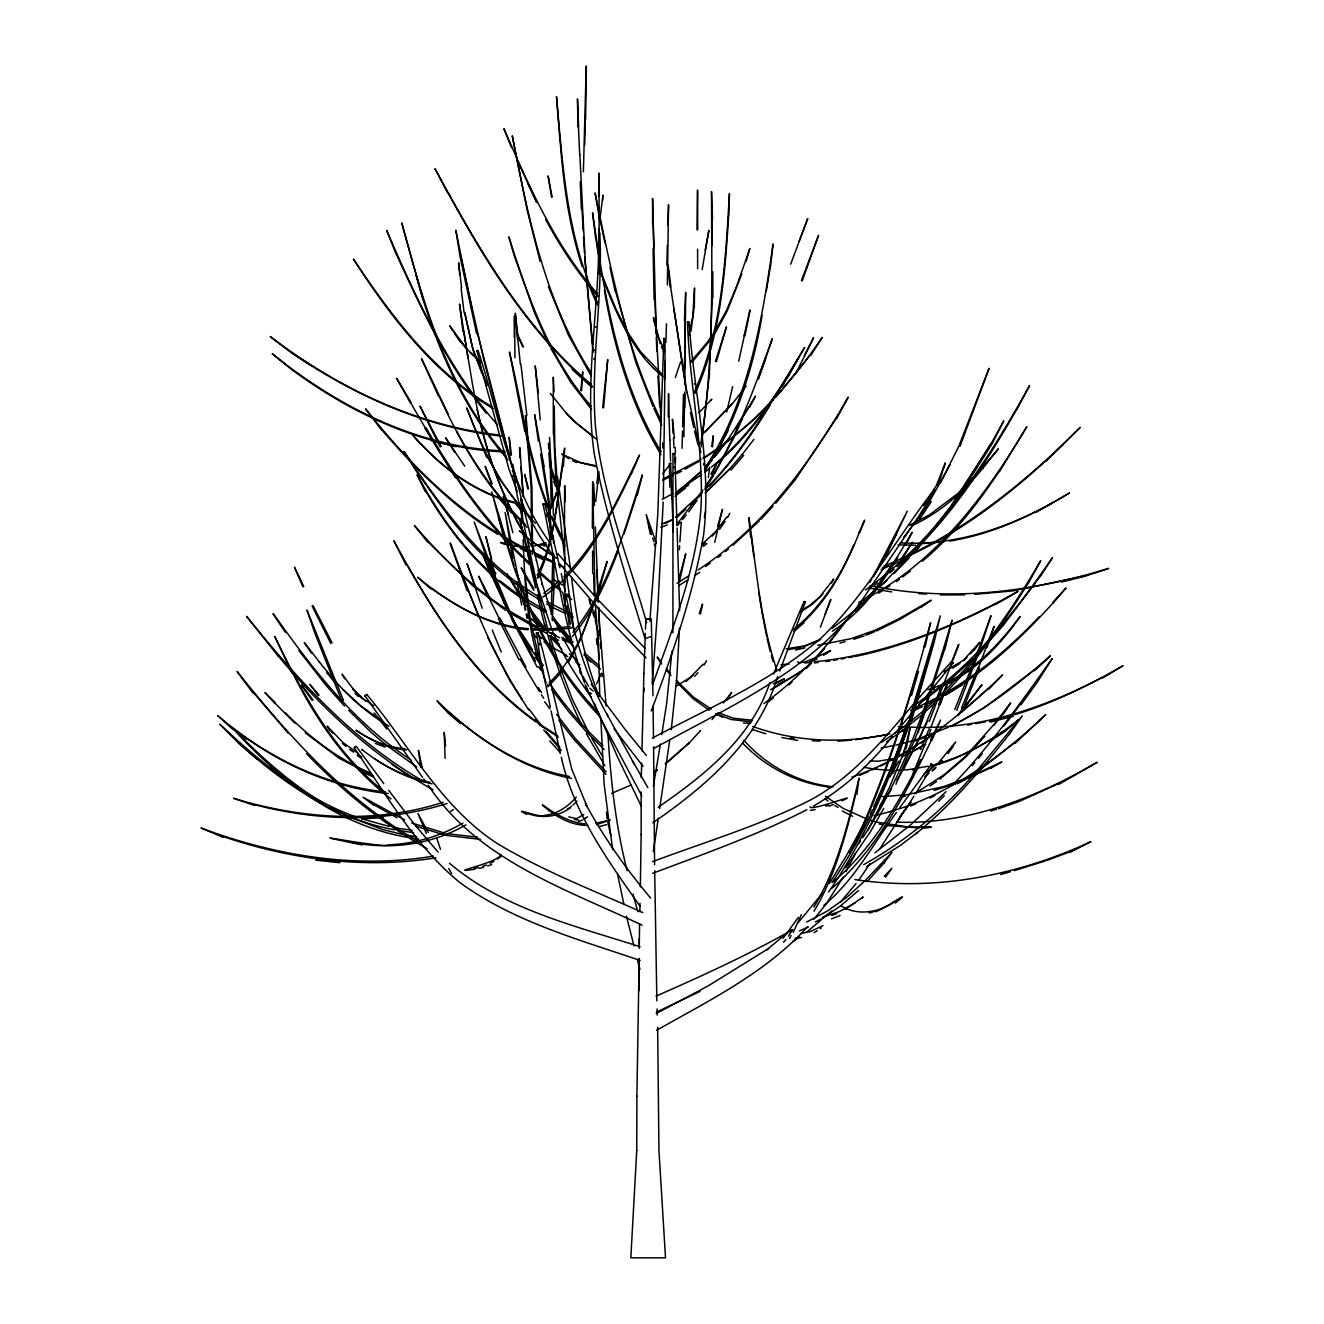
<?xml version="1.0" encoding="UTF-8"?>
<svg xmlns="http://www.w3.org/2000/svg" width="1324" height="1324" viewBox="0 0 1324 1324"><rect width="100%" height="100%" fill="white"/><g stroke="black" fill="none" stroke-linecap="round" stroke-linejoin="round"><path stroke-width="1.5" d="M599.093 257.998L599.093 218.427M599.093 218.841L599.11 207.603M599.093 239.429L599.11 228.787M599.11 207.967L598.944 173.312M641.147 834.583L641.164 791.884M480.91 361.717L480.215 362.693L480.91 361.717L466.892 349.006L449.779 325.803L452.212 330.106M553.382 434.471L553.283 377.158L554.011 391.689M636.745 1150.573L636.894 1096.305M668.206 416.696L668.537 393.758L669.133 416.497M598.944 173.229L598.663 196.614M645.483 629.281L645.847 619.136L651.292 619.202L652.964 695.779M684.673 407.726L684.773 392.086M684.822 384.258L685.683 292.29L684.392 320.971M697.02 229.78L697.549 190.06L697.715 229.83M553.498 515.533L549.576 437.383L551.247 505.851M639.161 958.427L636.894 1096.421M639.227 948.381L639.608 923.887M638.913 990.749L639.161 958.593M639.244 946.528L639.31 938.484M667.875 225.212L668.537 204.79L667.362 284.991M594.989 595.337L592.656 481.721L592.341 528.011M519.571 447.678L519.802 457.674M586.4 66.217L585.589 119.094M694.372 307.036L694.521 287.937L692.766 316.817L688.745 335.071L690.036 335.303L688.745 335.071M564.487 517.386L564.653 485.527L565.216 501.846M640.353 886.914L641.147 834.418M684.707 349.503L685.137 320.905M685.236 367.923L685.302 341.592L684.21 367.807M712.13 297.999L709.35 374.791L701.257 446.8M445.112 758.255L444.202 732.387L445.592 745.776M683.863 436.804L684.723 394.32M639.856 911.673L640.022 903.249M676.928 524.023L674.81 453.602L672.973 453.619L672.906 632.789M532.562 554.326L531.983 488.109L526.009 415.901M586.234 66.2L583.388 171.789M642.521 728.117L643.878 673.403M584.678 145.375L585.324 119.061M641.279 777.635L641.644 763.137M641.958 750.807L642.537 728.018M666.866 265.032L667.346 245.254M682.075 448.323L682.522 430.813M682.621 426.924L683.449 394.188M531.636 545.405L531.139 487.513L525.38 415.62M646.691 622.71C627.874 557.189 601.824 492.909 595.303 424.557C590.653 360.707 603.148 297.155 599.772 233.223L598.729 233.206C599.805 306.688 583.735 380.005 594.162 453.304C606.226 516.211 626.351 577.247 644.987 638.449L650.829 636.728M665.889 342.386L666.468 323.784M643.878 673.552L645.334 633.302M663.192 502.094L657.929 606.392L652.202 683.796M663.341 497.989L665.045 364.381L664.979 338.679L663.87 338.431L657.813 513.878L649.869 621.088M679.46 628.255L676.862 676.746L671.268 729.723M728.829 214.902L729.425 193.8C725.453 260.927 722.209 330.173 694.173 392.45M664.516 379.674L665.327 361.088M636.745 1150.49L630.836 1257.8L665.509 1257.8L658.955 1150.523L657.631 1027.242M675.306 462.589L675.554 457.558M694.206 307.102L691.012 331.199M712.643 446.833L713.222 435.778L711.7 446.519M990.749 768.317L1001.937 761.863L967.347 777.767L943.615 786.638L906.212 794.83L882.396 796.618M581.55 390.696L582.742 371.829L580.806 390.514M552.274 620.625L553.895 589.875L553.862 554.293M679.361 549.791L679.626 545.819M679.907 541.847L681.281 522.02M728.663 214.951C725.039 275.425 720.14 337.339 695.249 393.393M602.668 200.421L602.933 195.091L600.351 215.928M643.911 691.807L644.176 688.017M362.213 844.944C277.908 827.483 385.4 849.164 388.064 844.811C414.346 843.934 440.23 836.272 462.937 823.081M551.198 614.75L552.902 553.25M526.853 814.426C508.995 805.373 541.019 818.795 544.346 815.336C557.139 814.359 568.095 806.465 576.337 797.114M602.635 407.742L607.733 359.499L603.628 407.842M671.947 651.226L666.717 703.094L661.785 734.472M563.362 466.495L564.686 448.058C557.752 490.641 556.692 536.054 537.213 575.295M274.813 703.358L264.949 692.551L275.425 702.713M597.852 483.409L598.994 471.89M595.734 501.482L597.736 482.681M527.829 488.986L524.701 474.422L528.541 488.655M373.881 805.406L363.074 797.23L404.747 819.937M708.39 477.385L709.598 467.322M770.336 268.011L773.067 243.93C762.061 321.732 748.374 402 704.5 468.977M899.873 761.565C906.129 752.098 915.563 698.807 906.212 748.788M450.094 543.204L467.24 591.017M596.876 483.061L598.382 471.675M943.979 671.831L963.508 660.163L979.578 642.471L974.034 650.514M562.518 466.892C556.196 504.163 554.557 543.783 537.296 578.075L539.696 576.668M569.204 624.58L566.507 605.896L570.545 624.018M658.342 818.017L653.311 851.63M659.683 808.55L669.845 739.322M660.411 744.055L653.344 786.357M700.76 443.805C714.331 360.442 711.65 275.673 711.518 191.533L712.527 218.874M420.254 444.02L411.549 433.61C439.949 466.28 476.16 494.497 519.422 503.252M705.162 250.286L708.886 230.343L702.183 269.6M467.984 358.092L459.527 304.04L462.937 331.53M766.265 291.462L770.138 267.945M420.8 767.606L418.401 750.294L422.157 767.109M856.926 794.35L858.995 778.164C848.469 822.452 837.728 867.832 813.83 907.139M762.078 315.311C755.607 354.65 744.551 393.344 727.852 429.588M916.009 793.01L932.675 765.255L931.467 764.064L899.906 807.541M703.574 465.121L703.938 463.218M555.732 496.483C558.48 483.227 553.167 507.208 548.136 512.802M704.368 517.485L705.626 511.229M744.899 335.899L750.129 310.197M948.116 753.604L955.614 741.953L937.971 763.418L923.722 774.507M542.741 804.893C552.207 811.976 569.783 823.164 584.96 823.809M738.726 361.22L744.353 335.651M717.724 525.926L722.49 509.227L714.745 542.277M748.722 517.866L750.609 537.064M254.522 805.455L233.487 798.256C301.177 818.977 375.172 824.273 443.242 802.261M744.071 335.766L749.864 310.147M679.394 577.082L685.733 553.813L679.543 581.12M726.694 412.012L732.652 386.492M700.413 614.055L702.564 604.092L699.237 613.558M909.373 718.7L940.288 615.842L933.933 643.05L911.309 721.332M580.442 673.833L579.548 669.927L581.633 673.32M664.482 350.827L664.201 351.985L663.241 351.39L664.482 350.827L658.21 336.412L653.444 317.429L653.874 321.484M662.745 447.959L662.712 442.944M855.602 794.714C845.771 834.732 835.378 875.561 813.995 911.226M925.062 647.105L930.606 622.561L923.92 646.691M919.617 727.439C991.974 728.332 1061.335 701.621 1123.033 665.658L1102.544 678.12M593.946 359.367L594.195 358.357M944.955 649.141L952.072 620.112C929.564 695.15 906.592 771.793 862.785 837.612M637.274 495.159L642.372 474.919C624.746 529.302 609.735 587.078 572.978 632.293M804.016 601.543L805.273 602.238L804.016 601.543L773.481 673.999M715.423 361.402L726.446 326.879L716.416 361.75M801.351 914.652L793.208 932.361M924.102 647.072C905.765 714.381 883.969 780.912 855.436 844.629M933.122 643.001L910.531 719.412M549.079 682.969C582.99 651.358 592.821 603.694 607.137 561.475L598.117 593.88M917.118 699.982L923.904 675.836L915.496 699.486M491.502 484.038L485.18 466.313L492.197 483.74M640.22 960.446C578.439 939.444 513.331 921.57 459.924 882.611C415.372 846.102 386.227 794.897 354.22 747.812L355.544 746.653M551.562 197.127L548.103 175.91L552.108 196.945M601.907 676.746L602.768 673.734M911.591 695.431L918.442 671.549M746.14 261.225L749.831 248.482L736.674 286.166L726.413 310.677L714.099 332.589L707.115 342.618L691.178 361.171L692.038 362.412M555.302 496.699L548.219 514.109M917.052 671.036C900.734 727.521 881.685 783.345 857.687 837.066M500.687 854.377C500.091 862.785 441.852 873.923 474.952 869.223M944.095 467.686L945.27 462.904L936.614 485.064L924.119 505.04M318.339 695.596L309.849 684.293L319.084 695.232M944.591 649.306L917.449 732.9L895.934 784.271M905.268 748.358L902.24 757.163M657.548 657.134L661.272 662.033M636.563 495.573L623.968 534.085M430.962 589.064L417.606 577.247C449.233 603.248 486.719 625.772 528.458 628.635M557.669 490.525L551.297 471.907M977.112 653.129L990.981 615.71L979.743 649.968M705.063 486.785C735.78 441.571 753.571 389.422 772.389 338.547L758.52 378.945M916.175 699.999C894.974 767.225 868.991 833.888 828.526 892.078M597.323 594.294L581.037 638.598L568.823 661.868M805.273 602.238L779.786 671.069M918.111 732.569L927.28 705.245M825.133 614.005L830.827 599.424L820.4 627.195M940.338 483.177L958.94 445.94L989.127 368.304L959.999 446.353M504.941 544.512C490.012 538.239 516.873 548.765 529.468 546.365M675.29 377.621L680.702 361.667M519.753 595.883L506.761 573.722L519.819 593.632M909.505 723.831L893.17 770.485M540.242 419.907L535.21 365.871L538.338 392.847M942.506 472.238L939.361 481.158M471.658 307.582L455.82 230.177L460.04 256.326L476.59 333.648M801.434 280.705L818.563 235.308L802.178 280.887M909.952 721.266L893.981 765.007M908.777 720.554L889.844 770.949L873.956 806.515M940.106 704.881L948.083 682.224M986.926 647.635L994.092 626.451L985.801 647.254M907.602 723.202C888.652 778.893 865.3 833.69 831.985 882.429M942.142 472.089L943.747 467.554M799.133 241.299L807.739 218.526L790.693 264.188M741.821 273.903L727.108 311.173L715.192 332.969M958.874 644.606L929.283 721.381M978.436 653.593L956.739 710.343M433.461 856.098C355.196 869.256 274.763 855.585 201.049 828.013L222.978 837.281M568.857 458.716L561.839 454.033L580.409 462.589L595.221 465.552M652.633 684.657C673.055 627.344 695.994 569.668 700.975 508.499C704.02 445.989 689.142 384.523 687.586 322.162L689.026 322.046C693.71 393.145 712.295 463.797 703.541 535.277C692.766 595.535 672.625 653.742 651.292 710.971M975.093 658.558L954.753 709.581M978.552 667.594L986.231 647.204M758.056 378.763L765.669 358.655M931.169 726.677L939.726 704.219M312.133 700.379L301.475 685.054L313.076 699.949M979.363 668.074L963.127 708.952M927.148 739.024L913.097 773.382M928.654 735.184L930.904 729.441M617.629 552.34C606.276 582.163 592.771 611.738 572.349 636.563M777.668 676.399C758.536 740.993 706.321 786.026 652.831 822.833M859.59 532.877L864.655 520.133L858.945 532.596M950.864 663.837L958.559 644.49M938.782 704.318L946.892 683.896M978.055 667.644L961.439 708.323M943.168 682.87L919.204 739.14L900.121 774.97M769.84 682.803C751.353 738.279 704.401 775.285 658.144 807.276M601.394 673.221L596.594 683.846M1061.451 582.097L1085.15 576.205L1108.718 568.377C1031.926 592.142 949.507 602.47 870.149 585.622M920.561 749.583L929.2 728.713M859.193 532.811C844.844 569.154 825.58 604.969 794.566 629.794M931.864 740.563L940.553 719.991L930.408 740M851.895 777.171C910.217 757.063 958.659 717.095 1002.549 674.926L989.028 689.01M936.962 485.18L938.815 480.926M631.531 473.678L639.525 454.993C618.54 497.907 598.365 542.857 563.875 576.916M889.91 776.89L898.648 761.432L900.138 761.747L889.414 787.466L867.832 830.297M742.549 418.434L733.794 437.863L714.463 474.009M872.648 577.545L907.288 511.163L885.822 556.345M667.859 265.33L670.043 287.01M927.843 720.637L903.382 769.443M312.315 366.4L290.502 352.167L270.278 336.594C337.107 387.402 415.438 425.517 499.578 435.083M853.583 545.207C840.045 577.578 820.483 608.014 792.778 630.042M870.48 813.896L872.218 810.205M341.873 701.141L314.947 633.418L306.936 610L343.462 700.396M813.615 337.901L796.038 372.938M711.799 474.24L715.953 465.055L710.889 473.893M930.954 741.01C905.55 794.317 877.316 848.419 832.333 888.023M631.002 474.009C608.974 519.405 585.109 567.235 542.757 597.107M426.295 833.326L417.97 813.449L428.231 832.498M427.867 542.393L414.429 525.562C441.405 556.411 470.699 585.87 505.172 608.345M496.152 580.409L485.908 536.667L491.684 558.91M804.38 355.477L813.35 337.819M843.338 876.985L826.093 904.06L813.929 919.237M846.086 871.606L855.37 853.666M719.147 446.618L704.782 471.443M720.885 443.209L726.992 431.293M905.599 545.174L912.203 532.248L897.473 556.659L874.717 589.759L858.266 607.848L832.068 628.47M716.979 452.262L728.332 430.085M924.797 776.576L928.885 773.233M460.487 723.632L448.124 713.04L437.003 700.777C473.777 736.458 518.164 767.043 569.403 776.427M896.662 533.787L873.757 576.387M950.185 464.558L929.829 501.002M963.723 487.215L991.163 443.606L1003.791 420.883L991.99 443.97L950.963 508.863M861.428 831.555L849.66 852.639M920.643 759.662C897.771 804.347 871.904 849.114 833.11 881.983M257.005 759.016L238.237 742.747L219.834 724.261C259.967 761.797 303.494 798.024 355.842 816.925M236.632 731.891L236.632 731.891C262.582 758.553 290.883 783.394 322.675 802.874M727.571 517.469L729.822 513.282M749.583 407.378L755.524 396.058L735.515 428.662M789.452 938.534L791.107 935.489M440.098 446.949L419.973 406.17L441.206 446.536M538.918 635.371L541.317 638.549M867.899 816.643L846.218 855.999L829.403 883.34M1016.882 409.348L1029.609 385.565C986.91 462.142 938.087 538.454 865.383 589.991M577.413 99.184L578.042 126.922M836.735 418.467L848.204 397.101C810.089 463.648 763.121 527.415 698.112 569.932M876.571 800.855L881.288 792.315M934.86 489.367L929.944 497.559M788.194 376.628L797.511 359.334C774.308 399.203 747.381 437.748 711.369 467.124M1028.599 582.858L1040.73 560.648C1003.724 623.902 959.999 685.087 900.552 729.16M448.025 413.75L421.479 358.556L438.393 395.959M883.737 808.467L870.431 831.671L845.804 867.584M705.262 489.549C746.306 448.157 774.59 396.786 804.661 347.418L782.385 386.227M1069.362 493.173L1036.344 512.156M869.702 582.593L871.655 579.217M1016.782 409.166C984.08 466.578 947.454 523.129 897.01 566.672M704.004 664.996L706.503 660.742M1020.142 616.636L1012.827 626.699M858.813 602.337C933.734 565.497 985.188 496.765 1026.845 426.659L999.421 471.741M831.538 583.04L833.723 579.002L819.573 597.058L808.815 606.094L800.524 610.861L801.285 612.267M512.736 558.761L505.139 512.57L523.642 604.423M991.146 443.457L949.672 507.886L922.762 542.261M798.355 917.4L783.047 938.286M292.852 370.521L272.214 353.707C338.166 406.998 418.202 447.678 504.312 450.905M454.695 452.394L445.559 437.764L455.324 452.129M770.436 404.432C753.025 433.577 732.801 461.133 709.565 485.925M889.778 791.967L891.648 788.641M896.944 780.101L899.062 776.675M661.173 423.746L656.009 325.207L652.583 198.401L652.583 223.375M749.053 407.047L728.316 438.939L713.437 457.823M836.42 418.202L794.83 480.281L775.814 503.236M652.401 738.047C710.392 707.148 772.306 680.966 822.072 637.158C865.168 594.956 894.643 541.764 930.805 493.984L932.162 494.895L918.409 516.757L871.738 585.655M897.738 557.603C880.708 585.787 860.534 613.343 832.299 631.2M902.968 557.47L912.517 542.426M1028.367 583.04C1002.235 624.862 973.835 665.724 938.153 700.065L938.832 699.42M792.795 929.465L788.359 936.118M787.714 376.43C769.062 406.038 748.755 435.116 722.424 458.468M913.908 796.254L880.129 848.287M704.947 488.97L713.504 475.713M593.317 483.574L593.566 505.569M702.912 490.079L676.399 525.032M870.1 863.513L858.647 880.344M810.652 355.544L822.237 337.388C790.279 384.341 751.751 428.149 702.928 458.071M897.457 821.228L905.98 808.236M952.932 784.718C990.12 746.107 1021.185 702.134 1052.216 658.574L1037.205 682.274L1021.069 704.666M868.461 590.603C819.109 668.637 730.914 705.344 653.46 748.739M918.426 518.131L929.845 500.935M919.766 518.942L931.202 501.763M901.23 558.86L912.253 542.31M1041.045 575.278L1052.497 557.636C1014.498 612.698 972.23 666.849 915.728 704.07M526.621 549.559L519.703 518.776L547.639 628.701M725.022 521.474L719.594 529.286M246.678 739.206L231.402 728.117L217.666 715.539C264.982 756.004 323.006 785.629 385.549 791.901M1003.145 714.596L1010.626 702.928L993.612 724.89L965.395 756.418L944.244 774.656L914.421 793.887M858.382 844.083L860.583 840.839M950.781 749.599L953.363 745.809M710.591 339.705L692.469 361.75M886.253 797.065L888.603 793.672M999.107 471.427C977.244 504.328 952.75 535.856 922.298 561.31M880.096 805.621L889.529 792.066M1008.905 734.952L1022.294 715.788L974.381 773.812M892.624 773.613L894.428 771.048M822.651 892.955L798.157 922.712M896.398 812.555C873.062 844.083 854.493 879.997 823.876 905.384M883.737 863.397L892.012 852.342L865.052 880.675L846.781 897.324L827.219 911.111L806.664 922.034M726.644 700.396L731.676 692.369L723.384 702.961M584.546 682.886C563.726 625.127 555.848 563.842 543.006 504.047L544.826 503.749L551.496 531.056M959.255 713.09L981.928 684.723L961.538 712.064M746.223 386.012L731.973 404.184L705.146 431.938M753.935 439.353L742.052 454.662M688.728 511.842L697.003 500.455M927.181 501.349L929.034 498.817M1040.912 575.443L1003.096 625.607L979.743 651.772M726.859 516.956L715.341 531.9L701.786 544.478M273.356 613.691L273.356 613.691C311.984 668.438 354.071 722.987 410.97 759.91M728.432 439.27L714.745 456.83M934.645 528.309L949.689 508.184M1003.956 726.065L1020.341 704.269M918.475 518.015L903.597 537.345M845.126 622.33L828.774 643.547M983.169 467.918L998.379 448.819L974.696 476.425L957.682 493.62L929.498 514.821L909.257 525.396M846.202 619.93C823.247 651.838 795.84 680.619 763.898 703.607M885.673 877.1L891.896 868.213L884.217 876.405M810.056 355.312L775.599 397.316M366.831 694.537L365.076 695.977L366.831 694.537C409.232 745.015 440.693 806.779 497.278 843.537C543.337 871.192 593.764 890.572 642.67 912.534M662.645 473.843L670.788 463.334M934.761 680.155L951.526 661.636L953.081 662.943L924.599 698.278M1020.01 616.504C996.343 648.214 966.884 678.484 927.71 689.605M900.105 816.296L911.144 802.195M712.064 719.577L716.648 713.752M550.321 707.115L539.828 656.141L536.568 632.624L538.074 632.905L543.949 655.529L571.687 768.88L587.095 806.746L585.473 803.651C603.678 837.331 626.053 868.792 650.63 898.102M993.943 725.304L1002.632 714.315M856.082 883.555L840.293 902.289M1008.342 735.383C980.455 770.7 951.178 805.356 915.943 833.673L917.499 832.382L900.585 845.242L866.641 866.69M1012.959 626.467C993.927 651.209 970.873 674.181 941.513 686.113M395.711 253.132L386.691 230.442C416.299 298.744 447.81 367.923 497.162 424.541M677.408 525.76L679.924 522.666M682.439 519.571L686.213 514.937M867.203 600.07L856.661 611.903M783.593 942.291L785.943 939.411M921.19 544.528L913.229 553.498M892.409 736.409C870.53 764.114 844.067 788.128 813.598 806.068M894.892 733.43L911.326 713.835M562.27 671.433L547.954 686.808L547.623 684.326M381.593 430.068L365.623 408.901C403.075 456.135 445.559 500.489 496.947 532.645M425.385 491.8L417.077 474.72C437.764 512.371 462.357 548.798 495.375 576.768M972.346 765.586L974.828 762.641M978.552 758.238L982.276 753.819M815.567 659.038L824.819 648.197M915.314 709.168L921.984 701.406M491.585 576.801L482.052 552.687L497.923 588.452M742.565 453.967L729.491 469.275L705.874 492.511M984.824 736.276L965.808 757.063L939.825 779.108M494.812 574.037L489.731 563.494L495.871 573.656M731.08 470.02L743.707 455.373M694.769 676.283L697.897 672.675M983.384 467.653C963.822 491.369 940.421 512.636 912.219 525.529M933.42 681.694C894.776 723.649 861.494 772.918 809.907 800.275C759.529 825.646 705.229 841.882 652.55 861.659M970.36 653.907L973.554 650.25M884.2 862.735L867.071 881.701M1053.292 602.966L1066.052 587.972L1052.745 602.403M703.193 664.152L690.085 677.524L675.637 686.511M867.799 598.382L872.648 592.887M773.017 400.245L753.637 419.973L721.15 446.668M971.799 776.725C940.983 811.761 904.474 841.915 863.662 864.638M304.305 642.819L311.438 653.179M706.056 466.131L712.246 459.262M706.139 466.627L712.345 459.726M712.246 536.104L715.506 532.496M822.998 594.013L812.837 603.909L802.129 610.877M650.299 533.92L646.195 514.639L656.373 543.221M667.097 762.574L689.274 742.83L665.178 763.832M699.717 731.46L700.479 730.633L688.463 743.74M404.234 451.55L404.234 451.55C436.093 499.926 470.517 548.169 517.585 582.99M732.404 403.572L702.961 433.742M909.091 558.033L893.948 573.557M918.79 547.027L884.515 582.196L862.9 600.649M760.886 519.405L773.1 506.182M855.867 611.489L858.631 608.494M410.556 403.257L396.604 378.316L411.284 402.827M711.154 399.865L711.832 399.136L698.84 412.807M1053.259 602.701C1020.572 638.747 984.692 672.791 941.877 696.54M939.163 764.147L942.456 760.638M807.673 926.601C766.282 972.395 709.598 1000.282 656.588 1030.287M329.577 730.07L327.177 726.115L343.148 742.714L358.423 753.621M938.997 764.61L942.307 761.068M826.308 653.609C844.166 641.908 801.599 667.793 797.644 661.686M730.021 468.531L705.08 492.958M883.836 566.126C959.122 535.906 1023.419 484.485 1080.169 427.42L1045.778 461.381M931.037 827.268L921.587 828.443M806.167 668.603L811.546 663.142M1039.075 616.852C1010.162 647.436 977.675 674.975 940.884 695.646M831.753 910.912L806.101 932.659M572.978 805.091L576.999 801.037M938.699 801.301L944.26 795.724M946.048 791.702L910.531 824.951L874.949 852.788M419.112 841.865C345.928 800.159 289.128 736.525 237.095 671.483L252.934 692.982M972.743 658.988L946.064 683.714M278.305 656.224L246.578 616.339C297.569 679.692 353.458 741.357 424.805 782.136M700.926 472.039L676.878 493.24M690.251 505.288L701.422 494.332M702.465 492.28L675.505 517.237M517.237 491.816L508.747 468.365L482.78 374.113L476.954 350.81L478.047 350.512C499.678 415.206 508.747 486.123 549.824 542.542M887.097 580.193L879.732 586.88M1050.346 656.092L1034.524 670.755M700.859 471.493L675.422 493.653M759.413 520.828L732.9 545.339M790.875 929.729L766.364 950.268M874.055 815.584C940.603 801.351 997.121 760.605 1045.728 714.662L1014.912 743.525M482.217 608.262L467.091 563.71L475.299 585.986M1063.288 444.483C1017.858 487.944 968.125 527.945 910.962 554.905M963.607 660.593L967.066 657.416M365.54 277.659L353.442 259.107C391.176 315.476 432.931 372.11 492.528 407.014M923.904 712.991L934.347 703.491M693.031 675.439L685.964 681.479M559.357 580.971L543.85 593.317M988.3 688.596L958.146 715.01M714.828 465.287L719.395 461.199M858.564 890.506L840.012 906.311L822.154 918.26M677.292 516.807L685.931 509.128M504.08 128.925L504.08 128.925C529.153 186.833 555.137 245.834 597.372 293.58M889.745 573.06L894.097 569.221M788.972 684.856L792.017 682.174M1050.213 655.794C1019.646 683.002 987.174 708.903 950.053 726.578M548.633 448.207L548.55 443.275L551.214 467.256L556.891 485.511M447.694 193.056L435.017 168.711C477.666 246.794 522.45 326.416 591.48 384.589M794.019 631.449L803.999 622.793M867.419 597.571L875.114 590.885M932.444 770.452L935.903 767.457M932.162 771.081L935.671 768.069M583.785 814.608L576.37 818.646L568.807 816.875M895.355 903.001C918.508 884.366 878.027 913.891 874.37 911.508M861.692 898.185L863.116 896.977L845.374 909.24M725.535 551.512L728.481 549.03M933.751 764.825C964.981 756.55 993.596 739.62 1018.719 719.561L1004.535 731.758L989.276 741.738M820.251 928.72L821.211 927.925M701.819 545.455L705.394 542.559M1033.763 670.341L983.798 708.075L950.847 726.578M538.338 440.991L534.631 414.561L544.081 466.462M557.437 476.723L555.749 476.872L557.437 476.723L570.578 569.303M571.604 806.184L567.483 809.494L570.131 807.756C558.248 816.925 542.079 818.762 528.111 813.681M905.533 728.051L899.294 732.768M908.612 725.569L920.908 715.705M1014.217 743.012L981.547 768.565L969.549 776.394M946.528 683.184L918.839 704.169M527.051 538.736L516.807 493.67L512.934 470.318L514.06 470.186L520.034 493.289L542.31 584.447L542.013 583.305L550.999 611.523M703.226 546.448L706.9 543.535M675.008 496.318L685.369 488.175M868.544 590.09L871.606 587.691M874.668 585.291L877.729 582.891M768.681 701.505L773.464 697.814M597.306 304.934L598.316 304.172C566.937 239.561 562.865 166.956 556.494 96.669L559.837 138.838M701.588 474.621L678.252 490.525M704.848 472.122L709.73 468.382M808.898 665.161L798.554 673.105L772.471 689.043M522.732 346.971L517.419 334.608L523.46 346.756M896.431 581.65L899.509 579.316M902.587 576.983L910.3 571.157M497.493 859.044L500.969 856.429M406.071 565.034L393.923 540.821C434.173 615.759 482.631 690.929 557.47 735.366M344.604 678.699C334.409 661.57 357.546 698.526 364.779 699.784M936.564 781.491L929.961 785.993M705.527 566.556L710.194 563.147M717.989 557.47L721.117 555.203M939.461 729.971L920.329 743.36M654.139 772.256L657.416 769.889M653.808 772.041L657.068 769.691M423.2 299.77L401.768 222.962C423.928 305.414 448.257 391.01 506.38 456.217M302.915 586.863L294.507 567.284L303.759 586.532M606.127 706.023L600.07 630.787L597.935 630.919L599.805 696.275M886.617 741.804L896.133 735.035M527.2 579.531L521.242 567.748L533.82 588.485M677.954 516.079L679.46 515.036L676.382 517.105M881.354 742.483L898.946 730.285M920.842 607.501L931.219 600.169L898.384 619.036L875.263 630.141L851.216 638.631L817.653 645.334M959.95 663.456L952.353 668.239M823.594 655.297L826.788 653.113M525.132 609.983L524.453 605.449L525.86 609.851M792.977 941.447L799.547 937.044M704.368 457.938L719.561 447.876M584.331 818.977L587.624 816.792M680.304 490.542L688.728 484.998M514.308 256.111L508.863 236.864C527.879 296.775 549.112 358.324 591.249 406.369M768.632 948.431L708.406 985.768L656.241 1013.505M605.581 285.686L601.41 273.82L615.892 308.757L627.195 331.497L640.584 351.704L662.679 374.907M522.632 518.925L521.408 498.8L521.673 518.991M488.192 597.753L478.725 576.221L489.483 597.124M799.779 672.145L770.568 689.738M878.441 593.268L883.34 590.09M886.617 587.988L889.894 585.87M912.302 748.557L917.118 745.445M791.587 930.276C747.961 954.985 701.968 975.937 656.025 996.144M383.927 791.322C333.334 751.42 302.501 693.428 274.796 636.612L292.273 673.535M1003.724 731.311C982.574 744.882 960.579 758.056 936.217 764.842M676.978 583.305L688.364 576.106M678.533 585.771L688.348 579.564M694.901 575.41L699.817 572.299M524.817 431.508L509.475 352.002C522.004 404.614 528.739 458.932 549.344 509.343M945.237 695.381L962.482 684.723M814.094 932.642L817.239 930.706M920.825 607.004L899.145 619.764L876.19 631.134M599.375 217.864L595.105 193.006C611.109 270.195 625.904 348.907 660.974 420.204M512.851 532.711L503.352 496.417L508.548 514.92M893.981 902.19L895.239 901.429C879.351 912.236 857.82 916.605 840.79 905.649M354.22 747.812L356.239 746.372L383.778 783.643M855.37 902.769L839.251 911.607L822.684 917.118M896.48 822.154C968.059 824.786 1036.328 797.644 1097.215 762.26L1059.084 784.222M1069.262 492.958C1018.653 524.056 960.363 546.58 900.055 542.807M899.095 756.385L909.042 750.559M450.524 811.331L453.437 809.643M701.24 459.18L663.274 478.974M685.071 469.209L699.221 461.166M776.245 683.432L784.437 678.716L773.332 683.846M841.932 800.755C863.91 790.958 811.314 811.397 809.99 806.961M778.131 684.525L784.536 680.9M957.351 783.758L964.402 779.753M995.433 604.588L1018.073 591.414C955.001 626.451 886.683 654.486 814.359 661.818M662.166 499.462L672.89 493.504M949.738 682.919L959.95 677.259M858.3 604.605L861.659 602.751M927.975 704.054L934.926 700.297M806.829 809.725C757.328 835.047 704.649 853.748 652.649 873.31M490.211 863.314L493.968 861.312M937.409 697.5L910.796 710.508M486.851 457.608L466.677 407.974L471.741 420.469M1052.597 502.921C1020.357 520.58 986.099 535.31 949.573 541.086M815.402 921.951L820.499 919.27M465.916 824.852C431.194 844.927 389.355 850.339 350.314 841.998M583.454 819.192L585.473 818.166M582.378 820.201L578.356 821.509M1102.048 677.706C1073.896 692.253 1044.984 705.692 1014.532 714.695M593.897 350.463L595.337 349.735M880.725 766.033L887.428 762.657M903.944 558.38L907.453 556.643M631.482 784.834L611.638 793.357M995.135 604.207C950.516 626.98 903.895 646.509 854.642 656.572M990.782 767.804L956.375 783.394L934.016 790.494M819.556 640.121L803.172 646.873M820.814 639.277L804.727 645.847L786.224 648.843M929.812 798.041L934.893 795.558M1069.726 852.524L1090.993 841.617C1017.775 875.528 935.174 891.863 854.857 879.533M664.946 523.576L671.698 520.299M597.935 273.29L599.127 272.727L599.11 273.869L599.11 265.263M662.662 480.298L672.956 475.349M676.399 473.694L681.546 471.228M544.826 503.749L543.006 504.047M486.438 385.714L487.447 385.234L472.867 349.172L464.674 312.563L472.933 349.255L481.837 373.252M822.982 925.641L810.503 931.484L801.186 933.437M1058.737 783.543L1019.033 801.517L998.313 808.782M673.304 519.173L662.083 523.923M913.676 710.773L922.613 706.569M700.082 991.345L656.423 1012.132M491.369 571.289L474.191 521.97L495.193 576.403M517.403 338.481L515.284 313.192L518.263 338.431M538.074 632.905L536.137 633.186M908.926 753.869L925.675 744.254L903.597 755.838M882.396 567.847L887.775 565.48M881.089 569.601L904.507 559.373M931.202 735.267L934.777 733.711M948.282 727.339L914.305 740.348M859.789 775.285L868.577 771.495M872.102 769.989L877.382 767.705M817.007 659.153L810.073 661.768M799.415 930.871L808.302 927.081M478.047 350.512L476.954 350.81M610.331 820.053L596.462 824.604M910.664 805.985L915.894 803.85M831.886 915.546L836.917 913.527M831.555 918.889L840.061 915.48M828.99 806.233L833.326 804.512M865.863 635.172L874.469 631.813M1047.201 860.335L1069.66 851.878M514.341 337.504L514.473 315.956L514.97 357.745M538.52 645.036L540.523 644.292L539.53 643.348M482.565 866.426L486.537 864.986M930.822 690.102L934.396 688.828M510.468 455.142L509.177 437.218L511.478 455.026M487.646 865.995L491.767 864.555M543.783 546.15L546.762 545.124M914.785 740.927L923.904 737.782M545.836 543.932L538.421 546.084M660.693 527.25L667.329 524.999M546.084 542.774L534.201 545.951M853.881 639.26L864.142 635.851M1045.265 860.964L1014.283 870.629M595.618 238.32L592.556 212.767C604.621 294.789 617.149 379.789 661.156 451.782M505.222 542.625L491.783 491.916L514.076 565.497M606.508 811.943L607.153 819.142M899.807 732.007L905.682 730.136M540.109 261.391L527.283 210.748L512.256 135.826C528.359 217.732 545.091 302.302 591.497 373.302M590.041 603.711L589.23 599.342L591.712 606.342M1000.63 874.535L1010.378 871.755M889.695 760.688L893.187 759.711M825.646 806.035L828.659 805.207M990.584 810.933L996.376 809.328M901.661 730.782L905.616 729.723M895.007 758.47L877.977 761.201L870.067 761.002M447.065 803.503C384.887 823.081 317.859 821.095 255.201 804.827M839.929 643.067L845.175 641.677M895.901 745.147L912.468 740.828M599.358 826.524L606.491 824.687M928.273 766.215L908.165 769.707L895.818 770.287M989.309 721.15L1012.612 715.324M990.17 722.11L1013.505 716.251M606.243 820.946L595.717 823.164M1085.332 575.758L1012.992 590.885L974.778 594.327M801.318 647.304L788.21 649.604M795.542 650.018L804.86 647.899M474.273 868.445L478.461 867.534M479.238 868.362L483.574 867.452M597.935 630.919L600.07 630.787M869.057 912.915L872.582 912.203M459.759 275.342L458.783 263.029M881.122 748.01L894.048 745.511M887.295 734.754L855.387 739.735M801.5 937.541L795.112 938.137M889.811 733.827C844.513 743.84 796.568 742.35 752.76 726.479M967.662 725.105L971.601 724.377M975.54 723.665L985.37 721.878M833.557 660.345L837.397 659.65M841.22 658.971L845.06 658.276M848.883 657.598L852.722 656.903M810.338 810.42L815.071 809.626M912.203 769.972L915.894 769.376M570.214 626.302L554.491 628.602L532.413 628.867M572.316 627.791L556.411 630.009L532.099 630.025M814.26 662.96L818.133 662.48M825.862 661.504L829.718 661.024M595.303 327.193L596.297 326.631M804.727 663.01L810.503 662.298M435.944 857.836C364.597 869.206 291.33 859.69 223.243 836.602M943.731 541.797L920.329 543.816M901.611 796.7L905.219 796.287M851.481 740.166L837.778 741.159M689.026 322.046L687.586 322.162M673.039 433.329L672.443 419.178L674.413 437.963M781.061 664.681L788.955 664.118M362.048 818.927L383.116 817.537M664.979 338.679L663.357 338.58M931.02 826.871L908.429 827.053L876.438 822.072M458.667 263.046L461.596 287.722M674.81 453.602L672.973 453.619M599.772 233.223L598.729 233.206M940.454 594.923L964.733 594.873M898.102 544.925L915.496 545.207M919.121 827.997L886.617 825.481M477.716 837.248L446.751 833.624M587.873 825.365C576.089 825.679 564.918 820.996 555.087 814.872M645.847 619.218L651.292 619.202M898.384 726.661L904.176 726.876M908.032 727.025L917.697 727.373M743.476 722.987L750.559 723.301M480.447 839.383L445.592 835.312L415.786 826.176M812.224 740.728L820.102 741.076M751.784 721.911L730.98 719.478L715.936 713.719M827.963 787.317L831.422 787.499M578.654 820.102L574.434 819.457M752.396 720.273L733.115 718.154L717.922 712.544M918.657 593.599L926.568 594.079M524.172 547.408L511.147 545.654M528.094 629.744C492.511 626.715 460.289 609.106 431.756 588.634M875.727 769.261L889.711 770.32M505.404 451.964C427.702 449.101 354.65 415.753 292.753 370.273M315.691 860.17L339.871 862.702M596.247 466.594L577.214 461.877M833.16 786.804C798.835 783.212 766.728 765.967 743.84 740.265M404.962 748.672C387.22 747.514 370.637 740.166 356.09 730.252C371.117 740.728 388.346 748.623 406.816 749.93M396.803 828.129L412.145 830.231M388.362 793.523C331 787.879 277.345 762.69 232.081 727.703M501.531 436.126C425.153 427.569 353.458 395.446 290.717 351.969M398.392 830.396L413.584 832.697M673.635 467.372L675.041 467.587M406.799 835.146L416.762 836.702M863.96 767.341L873.774 768.946M406.567 837.132C338.812 825.464 281.714 781.557 236.251 732.073M410.539 837.778L418.467 839.085M869.785 588.154L891.714 591.944M790.296 738.014L794.251 738.709M781.789 737.551L797.644 740.381M827.318 786.787C795.128 782.418 764.974 766.629 742.632 743.095M512.338 470.798L514.06 470.186M900.568 762.293L898.648 761.432M389.289 826.441L361.369 818.712M879.037 823.909L882.794 824.786M571.422 778.346C524.999 769.509 484.088 743.492 449.266 712.477M431.376 440.892L456.201 446.718M394.602 829.834C334.227 818.745 282.409 782.798 237.807 742.268M444.996 833.193L411.615 822.949M402.827 834.517L382.768 829.585L350.512 817.338M521.557 504.626C482.085 496.599 447.711 472.966 420.668 443.788M429.969 782.302C410.274 778.098 391.457 770.121 374.791 758.817M432.154 783.858C406.187 778.495 382.454 765.669 361.717 749.417L362.975 750.327M504.858 544.065L509.541 545.322M752.231 729.491L765.851 733.794M640.137 946.792C574.302 925.559 503.451 909.025 449.498 863.248M867.435 819.275L843.239 808.434L825.365 796.204M871.01 820.45L874.585 821.625M561.674 637.837L573.242 641.974M562.419 639.856L572.067 643.381M375.337 743.409L385.218 747.133M551.926 560.896L521.358 546.564L500.373 534.731M554.922 563.379L534.863 554.458M558.629 564.901L564.206 567.168M549.526 632.657L554.723 634.875M541.483 630.803L546.663 633.087M346.954 815.766L331.265 807.657M566.192 654.999L553.399 647.982L541.814 637.638M363.256 772.504L373.749 777.155M642.157 925.195C565.348 888.851 477.219 859.789 428.281 785.248M373.484 776.112L338.911 758.106L305.215 732.801M371.183 773.348C338.646 759.579 310.197 737.799 285.421 712.858M564.372 655.016L567.781 656.572M571.885 614.071L546.845 601.725M553.763 607.964L566.242 613.806M569.8 615.461L573.358 617.133M520.282 548.484L531.023 553.697M534.615 555.435L543.568 559.804M550.883 632.806L556.047 635.305M559.522 637.787L545.836 630.439M715.936 714.066L722.705 717.36M549.957 635.983L558.711 640.237M529.517 551.843L503.153 537.478M572.58 460.686L576.288 462.523M512.107 475.614L513.894 476.508M842.213 810.967L852.623 816.296M538.951 627.824L508.615 610.596M369.992 703.656L373.831 705.626M537.858 628.9L508.946 612.416M397.035 817.719L373.947 804.793M546.332 610.993L515.202 592.374L499.661 580.574M357.199 755.607L361.435 757.907M546.216 612.466C494.084 586.615 454.86 541.235 426.047 491.585M932.675 765.255L930.64 763.799M932.162 494.895L930.805 493.984M357.53 754.697L361.717 757.03M541.516 598.729L519.273 584.149M541.4 600.881C504.477 579.416 473.529 548.781 447.744 514.986L418.02 473.76M546.696 603.909L551.992 606.955M365.937 700.611L369.628 702.746M545.985 629.959L528.822 617.116M427.189 848.701C382.305 823.462 341.989 790.693 306.44 753.555M562.766 585.142L552.753 579.167L554.392 580.177M711.22 709.101L693.362 697.069L676.365 680.304M433.031 789.783C373.054 756.037 321.864 708.721 278.222 655.877M834.732 805.439L838.125 807.491M546.266 551.463L531.172 540.821M549.377 553.382L554.011 556.262M556.792 558.298L532.132 541.665L519.389 530.907L520.266 531.685M383.447 722.225L360.409 705.576L343.33 689.804M709.25 710.243L693.015 698.642L677.358 682.836M389.057 726.231C365.225 712.113 344.554 693.097 327.193 671.616M493.24 408.686C439.733 377.175 399.782 328.286 365.49 277.494M589.974 692.766L591.414 693.71M540.258 725.238L558.281 737.087M392.036 764.478L411.747 777.585M497.923 534.466C453.271 506.811 415.835 469.441 381.825 429.803M416.746 766.993L385.118 744.287L386.31 745.213L370.819 732.04L348.675 710.359M542.244 805.174L553.415 813.73M505.735 610.43L472.834 585.82L428.066 541.996M349.685 749.417L353.491 752.131M824.769 798.637L828.063 801.003M366.185 701.356L352.978 689.291M544.147 629.446L528.359 616.835M548.401 810.321L549.377 811.033M593.417 436.589L575.46 422.24L566.374 413.253M595.866 438.807L576.056 423.018L566.854 413.899L550.42 393.509M535.541 721.63C479.586 681.728 440.544 623.687 407.014 564.769M555.881 585.589L560.499 589.163M566.689 593.93L569.767 596.313M575.626 661.504L579.912 664.813M562.452 592.374L539.662 573.59M565.53 594.79L571.703 599.59M480.91 362.131L470.136 352.714M593.053 691.045L589.875 688.232M551.198 646.46L554.309 648.926M599.408 665.889L584.298 652.782M953.081 662.943L951.526 661.636M923.639 504.643L924.996 505.735M391.01 798.968C348.262 766.149 316.519 721.299 292.885 673.287M600.467 669.216L583.917 654.867M569.37 653.758L577.529 660.626M342.42 743.36L345.945 746.438M537.792 570.23L551.247 582.014M533.688 568.327L524.916 560.135M654.569 369.148L662.943 376.711M592.656 386.674C530.229 334.029 486.785 263.824 448.091 192.907M572.001 369.231L591.795 387.336M585.489 657.118L590.885 662.05M597.24 295.732L597.918 296.361C577.595 272.843 560.383 246.81 545.637 219.47M561.806 649.124L549.146 635.818M294.822 723.036L274.846 703.061M602.883 745.544C583.073 726.959 565.282 706.205 549.907 683.813M530.328 563.693C487.977 524.784 454.827 477.302 426.03 427.817M645.185 648.462L598.167 599.954M354.948 693.197L358.225 696.424M604.141 749.45L586.168 731.626L568.459 711.435L551.909 689.672M512.074 547.358L522.07 557.288M549.626 647.271L543.999 641.511M646.013 657.912L597.703 607.567L559.721 563.776M530.461 517.502L523.874 510.485M535.343 523.261L523.344 510.7M525.578 524.867L510.402 508.962M606.144 771.942L575.261 738.378L556.626 714.414M605.962 774.358L573.772 739.173L558.811 720.074M512.818 512.719L526.82 527.25M344.571 706.089L325.886 685.187L298.926 650.597M438.095 852.159L414.644 824.637L388.66 790.263M550.668 635.288L559.175 644.209M654.999 369.694C631.713 347.169 617.629 316.784 605.697 285.835M598.729 713.106C575.427 688.463 555.484 660.544 540.556 630.058M600.202 716.847C569.171 684.773 544.991 646.377 527.978 605.2M549.841 741.01L560.168 752.446M559.82 747.216L546.018 731.394M561.277 750.311L543.75 729.987M595.601 597.091L557.818 553.548M567.4 639.641L572.762 645.665M573.871 647.122L557.536 626.831L558.48 628.072M509.227 544.528C469.308 502.657 439.452 452.858 410.804 402.993M571.356 639.641L552.373 616.421M288.334 733.364L253.513 692.601M571.058 641.743L552.29 618.407M520.795 507.754L500.886 480.844L487.546 457.161M515.963 504.295L521.077 510.203M498.734 498.056L511.743 513.149M329.808 729.822L332.804 733.297M466.842 349.222L460.802 341.873M508.929 508.201C479.222 475.151 457.508 435.977 438.989 395.826M507.82 505.967C487.894 483.359 471.162 458.104 456.879 431.607M545.372 629.082L528.855 607.12M666.237 668.554L670.01 673.006M646.443 755.574L625.309 729.673L591.232 684.194M667.18 671.036L670.97 675.538M543.916 629.562L533.837 616.487M534.896 657.167L542.112 665.939M319.432 662.182L327.458 671.963M326.565 672.393L334.459 681.992M591.58 409.546L570.545 382.007L550.867 348.427M543.452 665.575L528.624 646.443L514.837 624.498M540.424 660.031L534.681 652.732M507.886 459.825C461.53 407.18 433.693 341.377 415.802 274.217M542.443 726.926L528.723 708.704M535.359 719.478L540.159 725.486M374.146 712.957L386.79 729.094M319.647 662.48L304.52 642.57M614.038 728.796L643.1 766.381M517.535 503.17C500.257 482.118 487.431 457.889 476.954 432.865M486.206 413.22C447.628 365.159 421.396 308.988 395.942 253.281M532.48 649.786L515.35 623.72L503.352 600.748M544.644 701.77L550.056 709.085M423.73 778.992L426.014 782.12M588.568 686.362L582.941 676.349M422.588 777.387L365.076 695.977M580.756 669.447L562.568 637.473M460.388 342.089L454.893 334.128M586.251 687.537L587.575 689.423M528.773 710.078L509.872 680.602L487.695 637.44M591.348 697.351C576.602 676.581 562.452 655.198 552.787 631.531M657.134 657.333L661.735 664.019M452.477 329.974L455.208 333.979M455.009 451.865L464.741 466.197M640.055 906.261C607.683 860.17 573.491 813.333 561.31 757.163M552.34 554.756L539.133 535.078L527.366 514.424L520.613 499.347M520.795 595.138L525.81 602.619M273.009 613.856L285.339 632.309M538.471 666.634L540.771 670.076M537.825 594.724L541.864 600.98M522.682 600.451L526.604 606.524M403.903 451.666L417.772 473.429M538.338 687.52L541.582 692.601M539.315 691.393L519.968 659.087M541.483 694.786L543.651 698.178M455.555 477.931L425.07 428.397M522.169 699.37C490.641 651.143 470.252 596.826 450.474 543.022M602.701 756.749L591.861 738.279M527.2 579.267L533.92 590.355M604.853 765.769L586.366 733.662M526.373 536.667C497.576 490.36 481.406 437.301 472.502 383.811M531.553 546.117C504.643 504.676 487.48 457.657 477.17 409.497M448.72 868.561L451.616 873.393M591.332 376.231L568.294 334.889L548.351 286.481M526.009 667.197L499.793 617.911M647.899 787.714L632.508 760.853M535.409 661.305L513.298 619.847L497.476 582.097M537.23 667.164L512.189 620.195L492.081 570.942M661.007 454.761C630.869 404.73 614.171 347.831 604.439 290.568M534.201 634.064L536.237 637.754M589.048 733.099L572.498 699.701L560.201 667.544M606.673 713.768L634.51 764.494M641.826 795.873L600.864 718.899L585.175 684.707M608.395 716.929C587.277 679.808 574.98 638.35 566.242 596.743M582.692 726.711C567.632 696.722 556.212 665.012 547.143 632.723M332.092 642.868L313.043 605.581M519.008 659.766L498.354 618.622M538.802 626.55L528.872 604.936M330.752 643.447L312.083 605.962M488.804 597.339L499.032 618.159M563.726 541.019L552.604 516.939M559.92 632.094L553.349 617.216M654.172 543.965L655.546 546.779M545.687 337.802L534.515 312.745L514.539 256.26M547.408 341.344L549.99 346.656M564.272 544.793C549.245 515.648 538.289 484.567 530.345 452.791M508.697 613.161L492.214 576.734M661.454 346.706L662.794 349.503M641.346 806.333L617.464 756.782L594.228 703.226M653.94 408.52L661.735 425.203M536.816 202.373L520.051 166.245M528.127 184.135L536.485 202.109M589.329 286.315L596.512 303.08M527.316 601.245L515.384 569.32M471.476 420.469L476.657 432.882M525.661 599.64L514.026 567.582L498.453 517.403M653.063 406.667L635.934 362.693L615.677 291.694M553.746 481.688L555.583 486.156M477.898 614.27L458.898 566.986M503.931 128.974L511.577 147.676M492.28 630.092L501.233 652.053M652.666 538.223L654.039 541.682M546.117 682.853L538.007 659.153M551.942 629.678L537.048 585.092L527.465 540.655M598.994 696.225C584.165 658.193 576.039 617.894 571.62 577.396M529.418 622.247L530.907 626.302M694.471 383.53L694.769 384.374M660.196 343.71L654.205 321.616M944.111 670.92L944.773 672.791M558.844 663.655L550.569 638.416M592.705 609.206L596.71 620.873M436.837 838.539L440.495 849.28M776.725 669.745C760.29 620.691 756.269 568.691 749.02 517.767M539.497 660.014L530.014 618.755L525.562 579.531M540.672 663.672L543.651 672.791M592.738 612.367L594.145 616.835M526.969 614.038L528.226 618.159M651.391 534.631L649.19 526.803M582.179 266.554C568.724 225.279 563.18 182.017 559.969 138.888M610.794 835.361L607.782 822.601M544.892 624.945L546.018 628.834M700.859 452.46L686.825 391.457L673.767 308.277M771.396 655.579L773.051 661.487M513.447 471.294L477.517 333.383M514.506 475.101L516.194 481.721M560.267 753.472L551.082 710.971M633.004 894.213L637.87 911.706M510.286 460.686L483.674 359.483L460.62 256.277M626.401 916.125L634.031 946.015M637.423 959.768L639.972 969.433M536.336 560.135L536.584 561.144M595.502 621.254L597.538 630.125M694.603 431.161L697.996 444.798M537.428 657.316C526.505 618.987 524.436 579.002 523.195 539.398M767.142 638.648L770.27 651.64M544.627 625.424L537.362 595.221M535.575 587.691L530.659 566.871M559.903 567.797L552.373 534.946M527.531 553.415L529.319 561.111M526.174 614.187L527.151 618.358M627.162 870.679C615.61 825.878 610.629 779.737 607.948 733.645M525.297 431.194L529.815 450.822M690.4 412.393L693.759 427.404M609.967 267.283L615.18 291.429M599.656 218.013L604.969 242.871M561.244 573.54L564.57 589.014M617.613 874.452L623.869 904.242M766.728 636.629L761.797 611.076M512.785 464.128L513.695 468.729M517.105 581.766L521.639 604.969M540.589 453.834L548.649 503.666L550.536 534.913M562.965 593.102L566.672 613.36M686.494 392.5L670.705 287.209M543.684 466.809L549.543 503.981L551.744 539.381M472.469 384.059L463.698 331.348M758.751 592.44L761.449 609.139M595.8 238.419L599.921 264.452M573.937 630.241L566.738 575.791M612.681 849.793L604.125 784.189L600.815 718.253M557.387 492.197L558.182 497.89M549.758 462.424L550.271 467.455M751.337 537.428L753.852 556.577M523.361 496.252L519.802 447.562M668.157 265.263L670.887 286.812M464.095 312.696L461.1 287.821M523.179 496.599L520.944 466.71M565.017 561.608L555.749 476.872M526.853 415.488L520.878 363.935M592.589 344.29L585.34 262.715L579.829 154.445M593.053 348.311L593.516 352.333M592.556 347.252L584.761 257.104M557.288 482.118L554.855 448.555L554.243 406.005M555.898 478.593L556.709 486.404M517.783 338.646L520.332 364.183M598.316 634.61L598.746 639.244M599.16 659.385L595.436 605.118M596.462 638.598L596.958 644.424M549.592 462.606L548.914 452.957M555.699 476.64L553.796 434.603M673.486 438.029L674.015 447.661M659.716 406.733L657.929 376.082M583.503 236.748L584.513 253.033M595.419 621.055L594.939 611.258M600.136 635.768L598.647 607.567M600.467 641.693L600.798 647.618M600.401 644.242L600.616 648.23M582.063 209.556L583.189 230.922M599.755 632.293L598.498 607.848M578.456 127.021L579.697 154.709M598.15 596.181L598.398 601.874M598.001 596.429L598.249 602.139M673.254 531.702L670.623 463.069M597.902 590.504L595.337 526.969M596.876 569.783L597.687 588.816M593.599 483.541L594.476 505.487M545.918 514.573L546.001 516.343M656.141 333.516L655.049 299.704M656.307 337.488L656.853 351.357M580.26 181.769L581.352 209.374M671.351 487.513L671.764 499.098M577.562 99.168L578.571 126.839M669.067 416.928L669.828 440.313M675.273 447.611L675.422 452.543M677.061 528.094L679.642 610.563M669.911 439.75L670.573 461.116M656.853 1000.828L654.685 870.729M657.085 1008.954L657.267 1015.061M553.316 535.409L553.531 542.972M593.682 573.573L594.261 595.535M653.179 223.475L653.791 248.581M669.315 463.367L669.828 487.116M653.096 248.465L654.089 299.522M654.586 864.688L653.593 746.736M592.738 504.874L593.119 528.077M653.08 705.891L653.493 738.478M564.835 580.26L564.967 591.398M564.967 597.107L565.067 605.846M564.653 545.24L564.752 559.34M712.759 271.817L712.908 297.834M564.487 516.476L564.653 546.415M564.736 558.016L564.851 582.13M599.093 257.137L599.11 266.29M592.606 550.966L592.672 573.491M564.951 589.478L564.984 599.358M712.064 218.957L712.097 245.602M697.599 249.16L697.632 268.755M515.731 481.555L515.235 482.35L516.823 481.853L515.731 481.555M599.16 246.446L599.16 246.446"/></g></svg>
